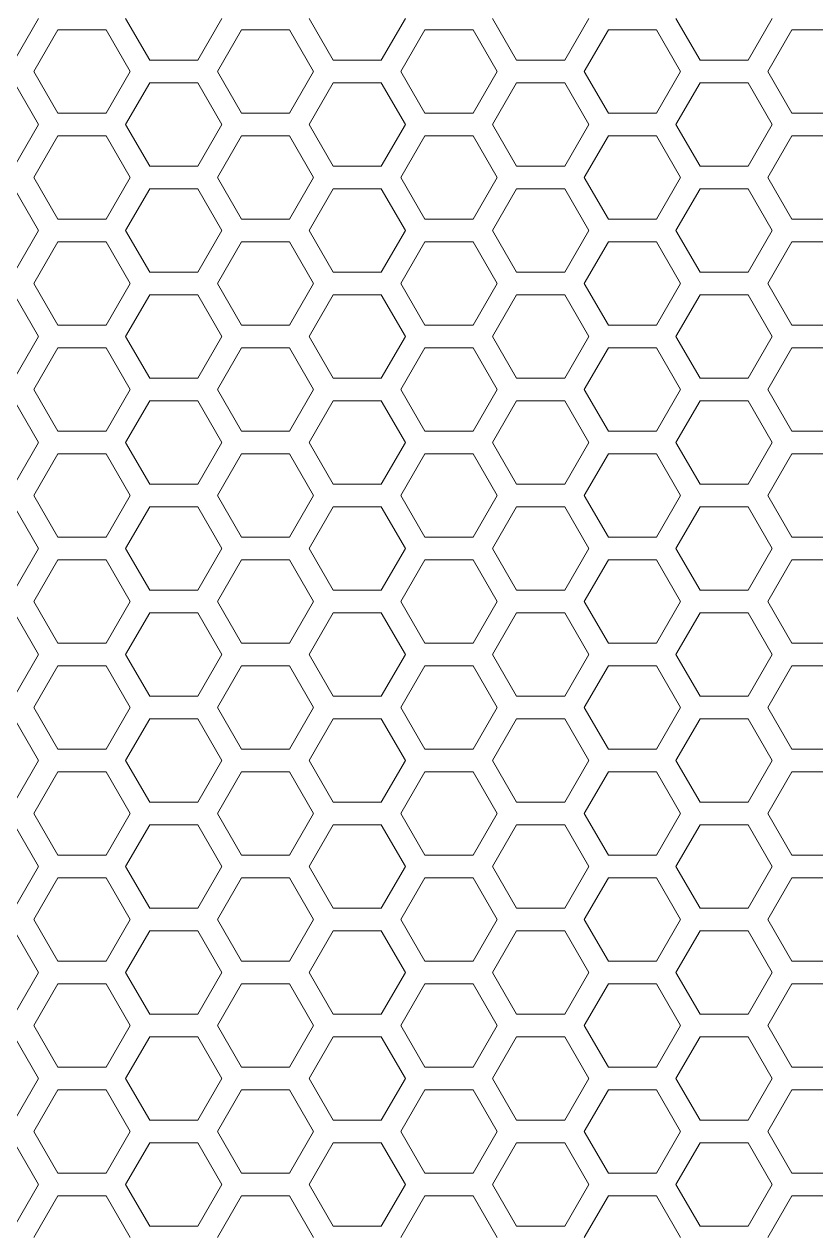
# Model space of a CAD drawing. Header units: millimetres. Extents: x 0 to 140, y -17 to 195.
# Drawn here: x 126.34 to 130.82, y 81.93 to 88.76 of the extents above; entities that cross this region are included whole.
import ezdxf

# ---------------------------------------------------------------- set-up
doc = ezdxf.new("R2010")
doc.units = ezdxf.units.MM
doc.layers.add('4203-42785_1_0', color=7, linetype='Continuous')

# ---------------------------------------------------------------- blocks, each defined once
blk = doc.blocks.new('a')
at = {"layer": '4203-42785_1_0', "color": 0, "linetype": 'ByBlock', "lineweight": 9}
for p, q in [((1509.9861, 413.4863), (1510.0928, 413.6712)), ((1510.4792, 413.6712), (1510.5859, 413.4863)), ((1510.7994, 413.4863), (1510.9061, 413.6712)), ((1511.2925, 413.6712), (1511.3992, 413.4863)), ((1511.6126, 413.4863), (1511.7193, 413.6712)), ((1512.1057, 413.6712), (1512.2124, 413.4863)), ((1512.4259, 413.4863), (1512.5326, 413.6712)), ((1512.919, 413.6712), (1513.0257, 413.4863)), ((1513.2391, 413.4863), (1513.3458, 413.6712)), ((1514.8656, 413.4863), (1514.9724, 413.6712)), ((1515.3587, 413.6712), (1515.4655, 413.4863)), ((1515.6789, 413.4863), (1515.7856, 413.6712)), ((1516.1721, 413.6712), (1516.2788, 413.4863)), ((1516.4922, 413.4863), (1516.5989, 413.6712)), ((1510.1793, 413.6213), (1510.0725, 413.4364)), ((1510.3927, 413.6213), (1510.1793, 413.6213)), ((1510.4994, 413.4364), (1510.3927, 413.6213)), ((1510.9926, 413.6213), (1510.8858, 413.4364)), ((1511.206, 413.6213), (1510.9926, 413.6213)), ((1511.3127, 413.4364), (1511.206, 413.6213)), ((1511.8058, 413.6213), (1511.6991, 413.4364)), ((1512.0192, 413.6213), (1511.8058, 413.6213)), ((1512.1259, 413.4364), (1512.0192, 413.6213)), ((1512.6191, 413.6213), (1512.5124, 413.4364)), ((1512.8325, 413.6213), (1512.6191, 413.6213)), ((1512.9393, 413.4364), (1512.8325, 413.6213)), ((1513.4323, 413.6213), (1513.3256, 413.4364)), ((1513.6457, 413.6213), (1513.4323, 413.6213)), ((1515.0588, 413.6213), (1514.9521, 413.4364)), ((1515.2723, 413.6213), (1515.0588, 413.6213)), ((1515.379, 413.4364), (1515.2723, 413.6213)), ((1515.8721, 413.6213), (1515.7654, 413.4364)), ((1516.0855, 413.6213), (1515.8721, 413.6213)), ((1516.1923, 413.4364), (1516.0855, 413.6213)), ((1510.0725, 413.4364), (1510.1793, 413.2515)), ((1510.3927, 413.2515), (1510.4994, 413.4364)), ((1510.5859, 413.4863), (1510.7994, 413.4863)), ((1510.8858, 413.4364), (1510.9926, 413.2515)), ((1511.206, 413.2515), (1511.3127, 413.4364)), ((1511.3992, 413.4863), (1511.6126, 413.4863)), ((1511.6991, 413.4364), (1511.8058, 413.2515)), ((1512.0192, 413.2515), (1512.1259, 413.4364)), ((1512.2124, 413.4863), (1512.4259, 413.4863)), ((1512.5124, 413.4364), (1512.6191, 413.2515)), ((1512.8325, 413.2515), (1512.9393, 413.4364)), ((1513.0257, 413.4863), (1513.2391, 413.4863)), ((1513.3256, 413.4364), (1513.4323, 413.2515)), ((1514.9521, 413.4364), (1515.0588, 413.2515)), ((1515.2723, 413.2515), (1515.379, 413.4364)), ((1515.4655, 413.4863), (1515.6789, 413.4863)), ((1515.7654, 413.4364), (1515.8721, 413.2515)), ((1516.0855, 413.2515), (1516.1923, 413.4364)), ((1516.2788, 413.4863), (1516.4922, 413.4863)), ((1510.0928, 413.2016), (1509.9861, 413.3865)), ((1510.5859, 413.3865), (1510.4792, 413.2016)), ((1510.7994, 413.3865), (1510.5859, 413.3865)), ((1510.9061, 413.2016), (1510.7994, 413.3865)), ((1511.3992, 413.3865), (1511.2925, 413.2016)), ((1511.6126, 413.3865), (1511.3992, 413.3865)), ((1511.7193, 413.2016), (1511.6126, 413.3865)), ((1512.2124, 413.3865), (1512.1057, 413.2016)), ((1512.4259, 413.3865), (1512.2124, 413.3865)), ((1512.5326, 413.2016), (1512.4259, 413.3865)), ((1513.0257, 413.3865), (1512.919, 413.2016)), ((1513.2391, 413.3865), (1513.0257, 413.3865)), ((1513.3458, 413.2016), (1513.2391, 413.3865)), ((1514.9724, 413.2016), (1514.8656, 413.3865)), ((1515.4655, 413.3865), (1515.3587, 413.2016)), ((1515.6789, 413.3865), (1515.4655, 413.3865)), ((1515.7856, 413.2016), (1515.6789, 413.3865)), ((1516.2788, 413.3865), (1516.1721, 413.2016)), ((1516.4922, 413.3865), (1516.2788, 413.3865)), ((1516.5989, 413.2016), (1516.4922, 413.3865)), ((1510.1793, 413.2515), (1510.3927, 413.2515)), ((1510.9926, 413.2515), (1511.206, 413.2515)), ((1511.8058, 413.2515), (1512.0192, 413.2515)), ((1512.6191, 413.2515), (1512.8325, 413.2515)), ((1513.4323, 413.2515), (1513.6457, 413.2515)), ((1515.0588, 413.2515), (1515.2723, 413.2515)), ((1515.8721, 413.2515), (1516.0855, 413.2515)), ((1509.9861, 413.0168), (1510.0928, 413.2016)), ((1510.4792, 413.2016), (1510.5859, 413.0168)), ((1510.7994, 413.0168), (1510.9061, 413.2016)), ((1511.2925, 413.2016), (1511.3992, 413.0168)), ((1511.6126, 413.0168), (1511.7193, 413.2016)), ((1512.1057, 413.2016), (1512.2124, 413.0168)), ((1512.4259, 413.0168), (1512.5326, 413.2016)), ((1512.919, 413.2016), (1513.0257, 413.0168)), ((1513.2391, 413.0168), (1513.3458, 413.2016)), ((1514.8656, 413.0168), (1514.9724, 413.2016)), ((1515.3587, 413.2016), (1515.4655, 413.0168)), ((1515.6789, 413.0168), (1515.7856, 413.2016)), ((1516.1721, 413.2016), (1516.2788, 413.0168)), ((1516.4922, 413.0168), (1516.5989, 413.2016)), ((1510.1793, 413.1517), (1510.0725, 412.9669)), ((1510.3927, 413.1517), (1510.1793, 413.1517)), ((1510.4994, 412.9669), (1510.3927, 413.1517)), ((1510.9926, 413.1517), (1510.8858, 412.9669)), ((1511.206, 413.1517), (1510.9926, 413.1517)), ((1511.3127, 412.9669), (1511.206, 413.1517)), ((1511.8058, 413.1517), (1511.6991, 412.9669)), ((1512.0192, 413.1517), (1511.8058, 413.1517)), ((1512.1259, 412.9669), (1512.0192, 413.1517)), ((1512.6191, 413.1517), (1512.5124, 412.9669)), ((1512.8325, 413.1517), (1512.6191, 413.1517)), ((1512.9393, 412.9669), (1512.8325, 413.1517)), ((1513.4323, 413.1517), (1513.3256, 412.9669)), ((1513.6457, 413.1517), (1513.4323, 413.1517)), ((1515.0588, 413.1517), (1514.9521, 412.9669)), ((1515.2723, 413.1517), (1515.0588, 413.1517)), ((1515.379, 412.9669), (1515.2723, 413.1517)), ((1515.8721, 413.1517), (1515.7654, 412.9669)), ((1516.0855, 413.1517), (1515.8721, 413.1517)), ((1516.1923, 412.9669), (1516.0855, 413.1517)), ((1510.5859, 413.0168), (1510.7994, 413.0168)), ((1511.3992, 413.0168), (1511.6126, 413.0168)), ((1512.2124, 413.0168), (1512.4259, 413.0168)), ((1513.0257, 413.0168), (1513.2391, 413.0168)), ((1515.4655, 413.0168), (1515.6789, 413.0168)), ((1516.2788, 413.0168), (1516.4922, 413.0168)), ((1510.0725, 412.9669), (1510.1793, 412.782)), ((1510.3927, 412.782), (1510.4994, 412.9669)), ((1510.8858, 412.9669), (1510.9926, 412.782)), ((1511.206, 412.782), (1511.3127, 412.9669)), ((1511.6991, 412.9669), (1511.8058, 412.782)), ((1512.0192, 412.782), (1512.1259, 412.9669)), ((1512.5124, 412.9669), (1512.6191, 412.782)), ((1512.8325, 412.782), (1512.9393, 412.9669)), ((1513.3256, 412.9669), (1513.4323, 412.782)), ((1514.9521, 412.9669), (1515.0588, 412.782)), ((1515.2723, 412.782), (1515.379, 412.9669)), ((1515.7654, 412.9669), (1515.8721, 412.782)), ((1516.0855, 412.782), (1516.1923, 412.9669)), ((1510.0928, 412.7321), (1509.9861, 412.917)), ((1510.5859, 412.917), (1510.4792, 412.7321)), ((1510.7994, 412.917), (1510.5859, 412.917)), ((1510.9061, 412.7321), (1510.7994, 412.917)), ((1511.3992, 412.917), (1511.2925, 412.7321)), ((1511.6126, 412.917), (1511.3992, 412.917)), ((1511.7193, 412.7321), (1511.6126, 412.917)), ((1512.2124, 412.917), (1512.1057, 412.7321)), ((1512.4259, 412.917), (1512.2124, 412.917)), ((1512.5326, 412.7321), (1512.4259, 412.917)), ((1513.0257, 412.917), (1512.919, 412.7321)), ((1513.2391, 412.917), (1513.0257, 412.917)), ((1513.3458, 412.7321), (1513.2391, 412.917)), ((1514.9724, 412.7321), (1514.8656, 412.917)), ((1515.4655, 412.917), (1515.3587, 412.7321)), ((1515.6789, 412.917), (1515.4655, 412.917)), ((1515.7856, 412.7321), (1515.6789, 412.917)), ((1516.2788, 412.917), (1516.1721, 412.7321)), ((1516.4922, 412.917), (1516.2788, 412.917)), ((1516.5989, 412.7321), (1516.4922, 412.917)), ((1510.1793, 412.782), (1510.3927, 412.782)), ((1510.9926, 412.782), (1511.206, 412.782)), ((1511.8058, 412.782), (1512.0192, 412.782)), ((1512.6191, 412.782), (1512.8325, 412.782)), ((1513.4323, 412.782), (1513.6457, 412.782)), ((1515.0588, 412.782), (1515.2723, 412.782)), ((1515.8721, 412.782), (1516.0855, 412.782)), ((1509.9861, 412.5472), (1510.0928, 412.7321)), ((1510.4792, 412.7321), (1510.5859, 412.5472)), ((1510.7994, 412.5472), (1510.9061, 412.7321)), ((1511.2925, 412.7321), (1511.3992, 412.5472)), ((1511.6126, 412.5472), (1511.7193, 412.7321)), ((1512.1057, 412.7321), (1512.2124, 412.5472)), ((1512.4259, 412.5472), (1512.5326, 412.7321)), ((1512.919, 412.7321), (1513.0257, 412.5472)), ((1513.2391, 412.5472), (1513.3458, 412.7321)), ((1514.8656, 412.5472), (1514.9724, 412.7321)), ((1515.3587, 412.7321), (1515.4655, 412.5472)), ((1515.6789, 412.5472), (1515.7856, 412.7321)), ((1516.1721, 412.7321), (1516.2788, 412.5472)), ((1516.4922, 412.5472), (1516.5989, 412.7321)), ((1510.1793, 412.6822), (1510.0725, 412.4973)), ((1510.3927, 412.6822), (1510.1793, 412.6822)), ((1510.4994, 412.4973), (1510.3927, 412.6822)), ((1510.9926, 412.6822), (1510.8858, 412.4973)), ((1511.206, 412.6822), (1510.9926, 412.6822)), ((1511.3127, 412.4973), (1511.206, 412.6822)), ((1511.8058, 412.6822), (1511.6991, 412.4973)), ((1512.0192, 412.6822), (1511.8058, 412.6822)), ((1512.1259, 412.4973), (1512.0192, 412.6822)), ((1512.6191, 412.6822), (1512.5124, 412.4973)), ((1512.8325, 412.6822), (1512.6191, 412.6822)), ((1512.9393, 412.4973), (1512.8325, 412.6822)), ((1513.4323, 412.6822), (1513.3256, 412.4973)), ((1513.6457, 412.6822), (1513.4323, 412.6822)), ((1515.0588, 412.6822), (1514.9521, 412.4973)), ((1515.2723, 412.6822), (1515.0588, 412.6822)), ((1515.379, 412.4973), (1515.2723, 412.6822)), ((1515.8721, 412.6822), (1515.7654, 412.4973)), ((1516.0855, 412.6822), (1515.8721, 412.6822)), ((1516.1923, 412.4973), (1516.0855, 412.6822)), ((1510.5859, 412.5472), (1510.7994, 412.5472)), ((1511.3992, 412.5472), (1511.6126, 412.5472)), ((1512.2124, 412.5472), (1512.4259, 412.5472)), ((1513.0257, 412.5472), (1513.2391, 412.5472)), ((1515.4655, 412.5472), (1515.6789, 412.5472)), ((1516.2788, 412.5472), (1516.4922, 412.5472)), ((1510.0725, 412.4973), (1510.1793, 412.3125)), ((1510.3927, 412.3125), (1510.4994, 412.4973)), ((1510.8858, 412.4973), (1510.9926, 412.3125)), ((1511.206, 412.3125), (1511.3127, 412.4973)), ((1511.6991, 412.4973), (1511.8058, 412.3125)), ((1512.0192, 412.3125), (1512.1259, 412.4973)), ((1512.5124, 412.4973), (1512.6191, 412.3125)), ((1512.8325, 412.3125), (1512.9393, 412.4973)), ((1513.3256, 412.4973), (1513.4323, 412.3125)), ((1514.9521, 412.4973), (1515.0588, 412.3125)), ((1515.2723, 412.3125), (1515.379, 412.4973)), ((1515.7654, 412.4973), (1515.8721, 412.3125)), ((1516.0855, 412.3125), (1516.1923, 412.4973)), ((1510.0928, 412.2625), (1509.9861, 412.4474)), ((1510.5859, 412.4474), (1510.4792, 412.2625)), ((1510.7994, 412.4474), (1510.5859, 412.4474)), ((1510.9061, 412.2625), (1510.7994, 412.4474)), ((1511.3992, 412.4474), (1511.2925, 412.2625)), ((1511.6126, 412.4474), (1511.3992, 412.4474)), ((1511.7193, 412.2625), (1511.6126, 412.4474)), ((1512.2124, 412.4474), (1512.1057, 412.2625)), ((1512.4259, 412.4474), (1512.2124, 412.4474)), ((1512.5326, 412.2625), (1512.4259, 412.4474)), ((1513.0257, 412.4474), (1512.919, 412.2625)), ((1513.2391, 412.4474), (1513.0257, 412.4474)), ((1513.3458, 412.2625), (1513.2391, 412.4474)), ((1514.9724, 412.2625), (1514.8656, 412.4474)), ((1515.4655, 412.4474), (1515.3587, 412.2625)), ((1515.6789, 412.4474), (1515.4655, 412.4474)), ((1515.7856, 412.2625), (1515.6789, 412.4474)), ((1516.2788, 412.4474), (1516.1721, 412.2625)), ((1516.4922, 412.4474), (1516.2788, 412.4474)), ((1516.5989, 412.2625), (1516.4922, 412.4474)), ((1509.9861, 412.0777), (1510.0928, 412.2625)), ((1510.1793, 412.3125), (1510.3927, 412.3125)), ((1510.4792, 412.2625), (1510.5859, 412.0777)), ((1510.7994, 412.0777), (1510.9061, 412.2625)), ((1510.9926, 412.3125), (1511.206, 412.3125)), ((1511.2925, 412.2625), (1511.3992, 412.0777)), ((1511.6126, 412.0777), (1511.7193, 412.2625)), ((1511.8058, 412.3125), (1512.0192, 412.3125)), ((1512.1057, 412.2625), (1512.2124, 412.0777)), ((1512.4259, 412.0777), (1512.5326, 412.2625)), ((1512.6191, 412.3125), (1512.8325, 412.3125)), ((1512.919, 412.2625), (1513.0257, 412.0777)), ((1513.2391, 412.0777), (1513.3458, 412.2625)), ((1513.4323, 412.3125), (1513.6457, 412.3125)), ((1514.8656, 412.0777), (1514.9724, 412.2625)), ((1515.0588, 412.3125), (1515.2723, 412.3125)), ((1515.3587, 412.2625), (1515.4655, 412.0777)), ((1515.6789, 412.0777), (1515.7856, 412.2625)), ((1515.8721, 412.3125), (1516.0855, 412.3125)), ((1516.1721, 412.2625), (1516.2788, 412.0777)), ((1516.4922, 412.0777), (1516.5989, 412.2625)), ((1510.1793, 412.2126), (1510.0725, 412.0278)), ((1510.3927, 412.2126), (1510.1793, 412.2126)), ((1510.4994, 412.0278), (1510.3927, 412.2126)), ((1510.9926, 412.2126), (1510.8858, 412.0278)), ((1511.206, 412.2126), (1510.9926, 412.2126)), ((1511.3127, 412.0278), (1511.206, 412.2126)), ((1511.8058, 412.2126), (1511.6991, 412.0278)), ((1512.0192, 412.2126), (1511.8058, 412.2126)), ((1512.1259, 412.0278), (1512.0192, 412.2126)), ((1512.6191, 412.2126), (1512.5124, 412.0278)), ((1512.8325, 412.2126), (1512.6191, 412.2126)), ((1512.9393, 412.0278), (1512.8325, 412.2126)), ((1513.4323, 412.2126), (1513.3256, 412.0278)), ((1513.6457, 412.2126), (1513.4323, 412.2126)), ((1515.0588, 412.2126), (1514.9521, 412.0278)), ((1515.2723, 412.2126), (1515.0588, 412.2126)), ((1515.379, 412.0278), (1515.2723, 412.2126)), ((1515.8721, 412.2126), (1515.7654, 412.0278)), ((1516.0855, 412.2126), (1515.8721, 412.2126)), ((1516.1923, 412.0278), (1516.0855, 412.2126)), ((1510.5859, 412.0777), (1510.7994, 412.0777)), ((1511.3992, 412.0777), (1511.6126, 412.0777)), ((1512.2124, 412.0777), (1512.4259, 412.0777)), ((1513.0257, 412.0777), (1513.2391, 412.0777)), ((1515.4655, 412.0777), (1515.6789, 412.0777)), ((1516.2788, 412.0777), (1516.4922, 412.0777)), ((1510.0725, 412.0278), (1510.1793, 411.8429)), ((1510.3927, 411.8429), (1510.4994, 412.0278)), ((1510.8858, 412.0278), (1510.9926, 411.8429)), ((1511.206, 411.8429), (1511.3127, 412.0278)), ((1511.6991, 412.0278), (1511.8058, 411.8429)), ((1512.0192, 411.8429), (1512.1259, 412.0278)), ((1512.5124, 412.0278), (1512.6191, 411.8429)), ((1512.8325, 411.8429), (1512.9393, 412.0278)), ((1513.3256, 412.0278), (1513.4323, 411.8429)), ((1514.9521, 412.0278), (1515.0588, 411.8429)), ((1515.2723, 411.8429), (1515.379, 412.0278)), ((1515.7654, 412.0278), (1515.8721, 411.8429)), ((1516.0855, 411.8429), (1516.1923, 412.0278)), ((1510.0928, 411.793), (1509.9861, 411.9779)), ((1510.5859, 411.9779), (1510.4792, 411.793)), ((1510.7994, 411.9779), (1510.5859, 411.9779)), ((1510.9061, 411.793), (1510.7994, 411.9779)), ((1511.3992, 411.9779), (1511.2925, 411.793)), ((1511.6126, 411.9779), (1511.3992, 411.9779)), ((1511.7193, 411.793), (1511.6126, 411.9779)), ((1512.2124, 411.9779), (1512.1057, 411.793)), ((1512.4259, 411.9779), (1512.2124, 411.9779)), ((1512.5326, 411.793), (1512.4259, 411.9779)), ((1513.0257, 411.9779), (1512.919, 411.793)), ((1513.2391, 411.9779), (1513.0257, 411.9779)), ((1513.3458, 411.793), (1513.2391, 411.9779)), ((1514.9724, 411.793), (1514.8656, 411.9779)), ((1515.4655, 411.9779), (1515.3587, 411.793)), ((1515.6789, 411.9779), (1515.4655, 411.9779)), ((1515.7856, 411.793), (1515.6789, 411.9779)), ((1516.2788, 411.9779), (1516.1721, 411.793)), ((1516.4922, 411.9779), (1516.2788, 411.9779)), ((1516.5989, 411.793), (1516.4922, 411.9779)), ((1510.1793, 411.8429), (1510.3927, 411.8429)), ((1510.9926, 411.8429), (1511.206, 411.8429)), ((1511.8058, 411.8429), (1512.0192, 411.8429)), ((1512.6191, 411.8429), (1512.8325, 411.8429)), ((1513.4323, 411.8429), (1513.6457, 411.8429)), ((1515.0588, 411.8429), (1515.2723, 411.8429)), ((1515.8721, 411.8429), (1516.0855, 411.8429)), ((1509.9861, 411.6081), (1510.0928, 411.793)), ((1510.4792, 411.793), (1510.5859, 411.6081)), ((1510.7994, 411.6081), (1510.9061, 411.793)), ((1511.2925, 411.793), (1511.3992, 411.6081)), ((1511.6126, 411.6081), (1511.7193, 411.793)), ((1512.1057, 411.793), (1512.2124, 411.6081)), ((1512.4259, 411.6081), (1512.5326, 411.793)), ((1512.919, 411.793), (1513.0257, 411.6081)), ((1513.2391, 411.6081), (1513.3458, 411.793)), ((1514.8656, 411.6081), (1514.9724, 411.793)), ((1515.3587, 411.793), (1515.4655, 411.6081)), ((1515.6789, 411.6081), (1515.7856, 411.793)), ((1516.1721, 411.793), (1516.2788, 411.6081)), ((1516.4922, 411.6081), (1516.5989, 411.793)), ((1510.1793, 411.7431), (1510.0725, 411.5582)), ((1510.3927, 411.7431), (1510.1793, 411.7431)), ((1510.4994, 411.5582), (1510.3927, 411.7431)), ((1510.9926, 411.7431), (1510.8858, 411.5582)), ((1511.206, 411.7431), (1510.9926, 411.7431)), ((1511.3127, 411.5582), (1511.206, 411.7431)), ((1511.8058, 411.7431), (1511.6991, 411.5582)), ((1512.0192, 411.7431), (1511.8058, 411.7431)), ((1512.1259, 411.5582), (1512.0192, 411.7431)), ((1512.6191, 411.7431), (1512.5124, 411.5582)), ((1512.8325, 411.7431), (1512.6191, 411.7431)), ((1512.9393, 411.5582), (1512.8325, 411.7431)), ((1513.4323, 411.7431), (1513.3256, 411.5582)), ((1513.6457, 411.7431), (1513.4323, 411.7431)), ((1515.0588, 411.7431), (1514.9521, 411.5582)), ((1515.2723, 411.7431), (1515.0588, 411.7431)), ((1515.379, 411.5582), (1515.2723, 411.7431)), ((1515.8721, 411.7431), (1515.7654, 411.5582)), ((1516.0855, 411.7431), (1515.8721, 411.7431)), ((1516.1923, 411.5582), (1516.0855, 411.7431)), ((1510.5859, 411.6081), (1510.7994, 411.6081)), ((1511.3992, 411.6081), (1511.6126, 411.6081)), ((1512.2124, 411.6081), (1512.4259, 411.6081)), ((1513.0257, 411.6081), (1513.2391, 411.6081)), ((1515.4655, 411.6081), (1515.6789, 411.6081)), ((1516.2788, 411.6081), (1516.4922, 411.6081)), ((1510.0725, 411.5582), (1510.1793, 411.3734)), ((1510.3927, 411.3734), (1510.4994, 411.5582)), ((1510.8858, 411.5582), (1510.9926, 411.3734)), ((1511.206, 411.3734), (1511.3127, 411.5582)), ((1511.6991, 411.5582), (1511.8058, 411.3734)), ((1512.0192, 411.3734), (1512.1259, 411.5582)), ((1512.5124, 411.5582), (1512.6191, 411.3734)), ((1512.8325, 411.3734), (1512.9393, 411.5582)), ((1513.3256, 411.5582), (1513.4323, 411.3734)), ((1514.9521, 411.5582), (1515.0588, 411.3734)), ((1515.2723, 411.3734), (1515.379, 411.5582)), ((1515.7654, 411.5582), (1515.8721, 411.3734)), ((1516.0855, 411.3734), (1516.1923, 411.5582)), ((1510.0928, 411.3235), (1509.9861, 411.5083)), ((1510.5859, 411.5083), (1510.4792, 411.3235)), ((1510.7994, 411.5083), (1510.5859, 411.5083)), ((1510.9061, 411.3235), (1510.7994, 411.5083)), ((1511.3992, 411.5083), (1511.2925, 411.3235)), ((1511.6126, 411.5083), (1511.3992, 411.5083)), ((1511.7193, 411.3235), (1511.6126, 411.5083)), ((1512.2124, 411.5083), (1512.1057, 411.3235)), ((1512.4259, 411.5083), (1512.2124, 411.5083)), ((1512.5326, 411.3235), (1512.4259, 411.5083)), ((1513.0257, 411.5083), (1512.919, 411.3235)), ((1513.2391, 411.5083), (1513.0257, 411.5083)), ((1513.3458, 411.3235), (1513.2391, 411.5083)), ((1514.9724, 411.3235), (1514.8656, 411.5083)), ((1515.4655, 411.5083), (1515.3587, 411.3235)), ((1515.6789, 411.5083), (1515.4655, 411.5083)), ((1515.7856, 411.3235), (1515.6789, 411.5083)), ((1516.2788, 411.5083), (1516.1721, 411.3235)), ((1516.4922, 411.5083), (1516.2788, 411.5083)), ((1516.5989, 411.3235), (1516.4922, 411.5083)), ((1510.1793, 411.3734), (1510.3927, 411.3734)), ((1510.9926, 411.3734), (1511.206, 411.3734)), ((1511.8058, 411.3734), (1512.0192, 411.3734)), ((1512.6191, 411.3734), (1512.8325, 411.3734)), ((1513.4323, 411.3734), (1513.6457, 411.3734)), ((1515.0588, 411.3734), (1515.2723, 411.3734)), ((1515.8721, 411.3734), (1516.0855, 411.3734)), ((1509.9861, 411.1386), (1510.0928, 411.3235)), ((1510.4792, 411.3235), (1510.5859, 411.1386)), ((1510.7994, 411.1386), (1510.9061, 411.3235)), ((1511.2925, 411.3235), (1511.3992, 411.1386)), ((1511.6126, 411.1386), (1511.7193, 411.3235)), ((1512.1057, 411.3235), (1512.2124, 411.1386)), ((1512.4259, 411.1386), (1512.5326, 411.3235)), ((1512.919, 411.3235), (1513.0257, 411.1386)), ((1513.2391, 411.1386), (1513.3458, 411.3235)), ((1514.8656, 411.1386), (1514.9724, 411.3235)), ((1515.3587, 411.3235), (1515.4655, 411.1386)), ((1515.6789, 411.1386), (1515.7856, 411.3235)), ((1516.1721, 411.3235), (1516.2788, 411.1386)), ((1516.4922, 411.1386), (1516.5989, 411.3235)), ((1510.1793, 411.2735), (1510.0725, 411.0887)), ((1510.3927, 411.2735), (1510.1793, 411.2735)), ((1510.4994, 411.0887), (1510.3927, 411.2735)), ((1510.9926, 411.2735), (1510.8858, 411.0887)), ((1511.206, 411.2735), (1510.9926, 411.2735)), ((1511.3127, 411.0887), (1511.206, 411.2735)), ((1511.8058, 411.2735), (1511.6991, 411.0887)), ((1512.0192, 411.2735), (1511.8058, 411.2735)), ((1512.1259, 411.0887), (1512.0192, 411.2735)), ((1512.6191, 411.2735), (1512.5124, 411.0887)), ((1512.8325, 411.2735), (1512.6191, 411.2735)), ((1512.9393, 411.0887), (1512.8325, 411.2735)), ((1513.4323, 411.2735), (1513.3256, 411.0887)), ((1513.6457, 411.2735), (1513.4323, 411.2735)), ((1515.0588, 411.2735), (1514.9521, 411.0887)), ((1515.2723, 411.2735), (1515.0588, 411.2735)), ((1515.379, 411.0887), (1515.2723, 411.2735)), ((1515.8721, 411.2735), (1515.7654, 411.0887)), ((1516.0855, 411.2735), (1515.8721, 411.2735)), ((1516.1923, 411.0887), (1516.0855, 411.2735)), ((1510.5859, 411.1386), (1510.7994, 411.1386)), ((1511.3992, 411.1386), (1511.6126, 411.1386)), ((1512.2124, 411.1386), (1512.4259, 411.1386)), ((1513.0257, 411.1386), (1513.2391, 411.1386)), ((1515.4655, 411.1386), (1515.6789, 411.1386)), ((1516.2788, 411.1386), (1516.4922, 411.1386)), ((1510.0725, 411.0887), (1510.1793, 410.9038)), ((1510.3927, 410.9038), (1510.4994, 411.0887)), ((1510.8858, 411.0887), (1510.9926, 410.9038)), ((1511.206, 410.9038), (1511.3127, 411.0887)), ((1511.6991, 411.0887), (1511.8058, 410.9038)), ((1512.0192, 410.9038), (1512.1259, 411.0887)), ((1512.5124, 411.0887), (1512.6191, 410.9038)), ((1512.8325, 410.9038), (1512.9393, 411.0887)), ((1513.3256, 411.0887), (1513.4323, 410.9038)), ((1514.9521, 411.0887), (1515.0588, 410.9038)), ((1515.2723, 410.9038), (1515.379, 411.0887)), ((1515.7654, 411.0887), (1515.8721, 410.9038)), ((1516.0855, 410.9038), (1516.1923, 411.0887)), ((1510.0928, 410.8539), (1509.9861, 411.0388)), ((1510.5859, 411.0388), (1510.4792, 410.8539)), ((1510.7994, 411.0388), (1510.5859, 411.0388)), ((1510.9061, 410.8539), (1510.7994, 411.0388)), ((1511.3992, 411.0388), (1511.2925, 410.8539)), ((1511.6126, 411.0388), (1511.3992, 411.0388)), ((1511.7193, 410.8539), (1511.6126, 411.0388)), ((1512.2124, 411.0388), (1512.1057, 410.8539)), ((1512.4259, 411.0388), (1512.2124, 411.0388)), ((1512.5326, 410.8539), (1512.4259, 411.0388)), ((1513.0257, 411.0388), (1512.919, 410.8539)), ((1513.2391, 411.0388), (1513.0257, 411.0388)), ((1513.3458, 410.8539), (1513.2391, 411.0388)), ((1514.9724, 410.8539), (1514.8656, 411.0388)), ((1515.4655, 411.0388), (1515.3587, 410.8539)), ((1515.6789, 411.0388), (1515.4655, 411.0388)), ((1515.7856, 410.8539), (1515.6789, 411.0388)), ((1516.2788, 411.0388), (1516.1721, 410.8539)), ((1516.4922, 411.0388), (1516.2788, 411.0388)), ((1516.5989, 410.8539), (1516.4922, 411.0388)), ((1510.1793, 410.9038), (1510.3927, 410.9038)), ((1510.9926, 410.9038), (1511.206, 410.9038)), ((1511.8058, 410.9038), (1512.0192, 410.9038)), ((1512.6191, 410.9038), (1512.8325, 410.9038)), ((1513.4323, 410.9038), (1513.6457, 410.9038)), ((1515.0588, 410.9038), (1515.2723, 410.9038)), ((1515.8721, 410.9038), (1516.0855, 410.9038)), ((1509.9861, 410.669), (1510.0928, 410.8539)), ((1510.4792, 410.8539), (1510.5859, 410.669)), ((1510.7994, 410.669), (1510.9061, 410.8539)), ((1511.2925, 410.8539), (1511.3992, 410.669)), ((1511.6126, 410.669), (1511.7193, 410.8539)), ((1512.1057, 410.8539), (1512.2124, 410.669)), ((1512.4259, 410.669), (1512.5326, 410.8539)), ((1512.919, 410.8539), (1513.0257, 410.669)), ((1513.2391, 410.669), (1513.3458, 410.8539)), ((1514.8656, 410.669), (1514.9724, 410.8539)), ((1515.3587, 410.8539), (1515.4655, 410.669)), ((1515.6789, 410.669), (1515.7856, 410.8539)), ((1516.1721, 410.8539), (1516.2788, 410.669)), ((1516.4922, 410.669), (1516.5989, 410.8539)), ((1510.1793, 410.804), (1510.0725, 410.6191)), ((1510.3927, 410.804), (1510.1793, 410.804)), ((1510.4994, 410.6191), (1510.3927, 410.804)), ((1510.9926, 410.804), (1510.8858, 410.6191)), ((1511.206, 410.804), (1510.9926, 410.804)), ((1511.3127, 410.6191), (1511.206, 410.804)), ((1511.8058, 410.804), (1511.6991, 410.6191)), ((1512.0192, 410.804), (1511.8058, 410.804)), ((1512.1259, 410.6191), (1512.0192, 410.804)), ((1512.6191, 410.804), (1512.5124, 410.6191)), ((1512.8325, 410.804), (1512.6191, 410.804)), ((1512.9393, 410.6191), (1512.8325, 410.804)), ((1513.4323, 410.804), (1513.3256, 410.6191)), ((1513.6457, 410.804), (1513.4323, 410.804)), ((1515.0588, 410.804), (1514.9521, 410.6191)), ((1515.2723, 410.804), (1515.0588, 410.804)), ((1515.379, 410.6191), (1515.2723, 410.804)), ((1515.8721, 410.804), (1515.7654, 410.6191)), ((1516.0855, 410.804), (1515.8721, 410.804)), ((1516.1923, 410.6191), (1516.0855, 410.804)), ((1510.5859, 410.669), (1510.7994, 410.669)), ((1511.3992, 410.669), (1511.6126, 410.669)), ((1512.2124, 410.669), (1512.4259, 410.669)), ((1513.0257, 410.669), (1513.2391, 410.669)), ((1515.4655, 410.669), (1515.6789, 410.669)), ((1516.2788, 410.669), (1516.4922, 410.669)), ((1510.0725, 410.6191), (1510.1793, 410.4343)), ((1510.3927, 410.4343), (1510.4994, 410.6191)), ((1510.8858, 410.6191), (1510.9926, 410.4343)), ((1511.206, 410.4343), (1511.3127, 410.6191)), ((1511.6991, 410.6191), (1511.8058, 410.4343)), ((1512.0192, 410.4343), (1512.1259, 410.6191)), ((1512.5124, 410.6191), (1512.6191, 410.4343)), ((1512.8325, 410.4343), (1512.9393, 410.6191)), ((1513.3256, 410.6191), (1513.4323, 410.4343)), ((1514.9521, 410.6191), (1515.0588, 410.4343)), ((1515.2723, 410.4343), (1515.379, 410.6191)), ((1515.7654, 410.6191), (1515.8721, 410.4343)), ((1516.0855, 410.4343), (1516.1923, 410.6191)), ((1510.0928, 410.3844), (1509.9861, 410.5692)), ((1510.5859, 410.5692), (1510.4792, 410.3844)), ((1510.7994, 410.5692), (1510.5859, 410.5692)), ((1510.9061, 410.3844), (1510.7994, 410.5692)), ((1511.3992, 410.5692), (1511.2925, 410.3844)), ((1511.6126, 410.5692), (1511.3992, 410.5692)), ((1511.7193, 410.3844), (1511.6126, 410.5692)), ((1512.2124, 410.5692), (1512.1057, 410.3844)), ((1512.4259, 410.5692), (1512.2124, 410.5692)), ((1512.5326, 410.3844), (1512.4259, 410.5692)), ((1513.0257, 410.5692), (1512.919, 410.3844)), ((1513.2391, 410.5692), (1513.0257, 410.5692)), ((1513.3458, 410.3844), (1513.2391, 410.5692)), ((1514.9724, 410.3844), (1514.8656, 410.5692)), ((1515.4655, 410.5692), (1515.3587, 410.3844)), ((1515.6789, 410.5692), (1515.4655, 410.5692)), ((1515.7856, 410.3844), (1515.6789, 410.5692)), ((1516.2788, 410.5692), (1516.1721, 410.3844)), ((1516.4922, 410.5692), (1516.2788, 410.5692)), ((1516.5989, 410.3844), (1516.4922, 410.5692)), ((1510.1793, 410.4343), (1510.3927, 410.4343)), ((1510.9926, 410.4343), (1511.206, 410.4343)), ((1511.8058, 410.4343), (1512.0192, 410.4343)), ((1512.6191, 410.4343), (1512.8325, 410.4343)), ((1513.4323, 410.4343), (1513.6457, 410.4343)), ((1515.0588, 410.4343), (1515.2723, 410.4343)), ((1515.8721, 410.4343), (1516.0855, 410.4343)), ((1509.9861, 410.1995), (1510.0928, 410.3844)), ((1510.1793, 410.3345), (1510.0725, 410.1496)), ((1510.3927, 410.3345), (1510.1793, 410.3345)), ((1510.4994, 410.1496), (1510.3927, 410.3345)), ((1510.4792, 410.3844), (1510.5859, 410.1995)), ((1510.7994, 410.1995), (1510.9061, 410.3844)), ((1510.9926, 410.3345), (1510.8858, 410.1496)), ((1511.206, 410.3345), (1510.9926, 410.3345)), ((1511.3127, 410.1496), (1511.206, 410.3345)), ((1511.2925, 410.3844), (1511.3992, 410.1995)), ((1511.6126, 410.1995), (1511.7193, 410.3844)), ((1511.8058, 410.3345), (1511.6991, 410.1496)), ((1512.0192, 410.3345), (1511.8058, 410.3345)), ((1512.1259, 410.1496), (1512.0192, 410.3345)), ((1512.1057, 410.3844), (1512.2124, 410.1995)), ((1512.4259, 410.1995), (1512.5326, 410.3844)), ((1512.6191, 410.3345), (1512.5124, 410.1496)), ((1512.8325, 410.3345), (1512.6191, 410.3345)), ((1512.9393, 410.1496), (1512.8325, 410.3345)), ((1512.919, 410.3844), (1513.0257, 410.1995)), ((1513.2391, 410.1995), (1513.3458, 410.3844)), ((1513.4323, 410.3345), (1513.3256, 410.1496)), ((1513.6457, 410.3345), (1513.4323, 410.3345)), ((1514.8656, 410.1995), (1514.9724, 410.3844)), ((1515.0588, 410.3345), (1514.9521, 410.1496)), ((1515.2723, 410.3345), (1515.0588, 410.3345)), ((1515.379, 410.1496), (1515.2723, 410.3345)), ((1515.3587, 410.3844), (1515.4655, 410.1995)), ((1515.6789, 410.1995), (1515.7856, 410.3844)), ((1515.8721, 410.3345), (1515.7654, 410.1496)), ((1516.0855, 410.3345), (1515.8721, 410.3345)), ((1516.1923, 410.1496), (1516.0855, 410.3345)), ((1516.1721, 410.3844), (1516.2788, 410.1995)), ((1516.4922, 410.1995), (1516.5989, 410.3844)), ((1510.5859, 410.1995), (1510.7994, 410.1995)), ((1511.3992, 410.1995), (1511.6126, 410.1995)), ((1512.2124, 410.1995), (1512.4259, 410.1995)), ((1513.0257, 410.1995), (1513.2391, 410.1995)), ((1515.4655, 410.1995), (1515.6789, 410.1995)), ((1516.2788, 410.1995), (1516.4922, 410.1995)), ((1510.0725, 410.1496), (1510.1793, 409.9647)), ((1510.3927, 409.9647), (1510.4994, 410.1496)), ((1510.8858, 410.1496), (1510.9926, 409.9647)), ((1511.206, 409.9647), (1511.3127, 410.1496)), ((1511.6991, 410.1496), (1511.8058, 409.9647)), ((1512.0192, 409.9647), (1512.1259, 410.1496)), ((1512.5124, 410.1496), (1512.6191, 409.9647)), ((1512.8325, 409.9647), (1512.9393, 410.1496)), ((1513.3256, 410.1496), (1513.4323, 409.9647)), ((1514.9521, 410.1496), (1515.0588, 409.9647)), ((1515.2723, 409.9647), (1515.379, 410.1496)), ((1515.7654, 410.1496), (1515.8721, 409.9647)), ((1516.0855, 409.9647), (1516.1923, 410.1496)), ((1510.0928, 409.9148), (1509.9861, 410.0997)), ((1510.5859, 410.0997), (1510.4792, 409.9148)), ((1510.7994, 410.0997), (1510.5859, 410.0997)), ((1510.9061, 409.9148), (1510.7994, 410.0997)), ((1511.3992, 410.0997), (1511.2925, 409.9148)), ((1511.6126, 410.0997), (1511.3992, 410.0997)), ((1511.7193, 409.9148), (1511.6126, 410.0997)), ((1512.2124, 410.0997), (1512.1057, 409.9148)), ((1512.4259, 410.0997), (1512.2124, 410.0997)), ((1512.5326, 409.9148), (1512.4259, 410.0997)), ((1513.0257, 410.0997), (1512.919, 409.9148)), ((1513.2391, 410.0997), (1513.0257, 410.0997)), ((1513.3458, 409.9148), (1513.2391, 410.0997)), ((1514.9724, 409.9148), (1514.8656, 410.0997)), ((1515.4655, 410.0997), (1515.3587, 409.9148)), ((1515.6789, 410.0997), (1515.4655, 410.0997)), ((1515.7856, 409.9148), (1515.6789, 410.0997)), ((1516.2788, 410.0997), (1516.1721, 409.9148)), ((1516.4922, 410.0997), (1516.2788, 410.0997)), ((1516.5989, 409.9148), (1516.4922, 410.0997)), ((1510.1793, 409.9647), (1510.3927, 409.9647)), ((1510.9926, 409.9647), (1511.206, 409.9647)), ((1511.8058, 409.9647), (1512.0192, 409.9647)), ((1512.6191, 409.9647), (1512.8325, 409.9647)), ((1513.4323, 409.9647), (1513.6457, 409.9647)), ((1515.0588, 409.9647), (1515.2723, 409.9647)), ((1515.8721, 409.9647), (1516.0855, 409.9647)), ((1509.9861, 409.73), (1510.0928, 409.9148)), ((1510.4792, 409.9148), (1510.5859, 409.73)), ((1510.7994, 409.73), (1510.9061, 409.9148)), ((1511.2925, 409.9148), (1511.3992, 409.73)), ((1511.6126, 409.73), (1511.7193, 409.9148)), ((1512.1057, 409.9148), (1512.2124, 409.73)), ((1512.4259, 409.73), (1512.5326, 409.9148)), ((1512.919, 409.9148), (1513.0257, 409.73)), ((1513.2391, 409.73), (1513.3458, 409.9148)), ((1514.8656, 409.73), (1514.9724, 409.9148)), ((1515.3587, 409.9148), (1515.4655, 409.73)), ((1515.6789, 409.73), (1515.7856, 409.9148)), ((1516.1721, 409.9148), (1516.2788, 409.73)), ((1516.4922, 409.73), (1516.5989, 409.9148)), ((1510.1793, 409.8649), (1510.0725, 409.6801)), ((1510.3927, 409.8649), (1510.1793, 409.8649)), ((1510.4994, 409.6801), (1510.3927, 409.8649)), ((1510.9926, 409.8649), (1510.8858, 409.6801)), ((1511.206, 409.8649), (1510.9926, 409.8649)), ((1511.3127, 409.6801), (1511.206, 409.8649)), ((1511.8058, 409.8649), (1511.6991, 409.6801)), ((1512.0192, 409.8649), (1511.8058, 409.8649)), ((1512.1259, 409.6801), (1512.0192, 409.8649)), ((1512.6191, 409.8649), (1512.5124, 409.6801)), ((1512.8325, 409.8649), (1512.6191, 409.8649)), ((1512.9393, 409.6801), (1512.8325, 409.8649)), ((1513.4323, 409.8649), (1513.3256, 409.6801)), ((1513.6457, 409.8649), (1513.4323, 409.8649)), ((1515.0588, 409.8649), (1514.9521, 409.6801)), ((1515.2723, 409.8649), (1515.0588, 409.8649)), ((1515.379, 409.6801), (1515.2723, 409.8649)), ((1515.8721, 409.8649), (1515.7654, 409.6801)), ((1516.0855, 409.8649), (1515.8721, 409.8649)), ((1516.1923, 409.6801), (1516.0855, 409.8649)), ((1510.5859, 409.73), (1510.7994, 409.73)), ((1511.3992, 409.73), (1511.6126, 409.73)), ((1512.2124, 409.73), (1512.4259, 409.73)), ((1513.0257, 409.73), (1513.2391, 409.73)), ((1515.4655, 409.73), (1515.6789, 409.73)), ((1516.2788, 409.73), (1516.4922, 409.73)), ((1510.0725, 409.6801), (1510.1793, 409.4952)), ((1510.3927, 409.4952), (1510.4994, 409.6801)), ((1510.8858, 409.6801), (1510.9926, 409.4952)), ((1511.206, 409.4952), (1511.3127, 409.6801)), ((1511.6991, 409.6801), (1511.8058, 409.4952)), ((1512.0192, 409.4952), (1512.1259, 409.6801)), ((1512.5124, 409.6801), (1512.6191, 409.4952)), ((1512.8325, 409.4952), (1512.9393, 409.6801)), ((1513.3256, 409.6801), (1513.4323, 409.4952)), ((1514.9521, 409.6801), (1515.0588, 409.4952)), ((1515.2723, 409.4952), (1515.379, 409.6801)), ((1515.7654, 409.6801), (1515.8721, 409.4952)), ((1516.0855, 409.4952), (1516.1923, 409.6801)), ((1510.0928, 409.4453), (1509.9861, 409.6301)), ((1510.5859, 409.6301), (1510.4792, 409.4453)), ((1510.7994, 409.6301), (1510.5859, 409.6301)), ((1510.9061, 409.4453), (1510.7994, 409.6301)), ((1511.3992, 409.6301), (1511.2925, 409.4453)), ((1511.6126, 409.6301), (1511.3992, 409.6301)), ((1511.7193, 409.4453), (1511.6126, 409.6301)), ((1512.2124, 409.6301), (1512.1057, 409.4453)), ((1512.4259, 409.6301), (1512.2124, 409.6301)), ((1512.5326, 409.4453), (1512.4259, 409.6301)), ((1513.0257, 409.6301), (1512.919, 409.4453)), ((1513.2391, 409.6301), (1513.0257, 409.6301)), ((1513.3458, 409.4453), (1513.2391, 409.6301)), ((1514.9724, 409.4453), (1514.8656, 409.6301)), ((1515.4655, 409.6301), (1515.3587, 409.4453)), ((1515.6789, 409.6301), (1515.4655, 409.6301)), ((1515.7856, 409.4453), (1515.6789, 409.6301)), ((1516.2788, 409.6301), (1516.1721, 409.4453)), ((1516.4922, 409.6301), (1516.2788, 409.6301)), ((1516.5989, 409.4453), (1516.4922, 409.6301)), ((1510.1793, 409.4952), (1510.3927, 409.4952)), ((1510.9926, 409.4952), (1511.206, 409.4952)), ((1511.8058, 409.4952), (1512.0192, 409.4952)), ((1512.6191, 409.4952), (1512.8325, 409.4952)), ((1513.4323, 409.4952), (1513.6457, 409.4952)), ((1515.0588, 409.4952), (1515.2723, 409.4952)), ((1515.8721, 409.4952), (1516.0855, 409.4952)), ((1509.9861, 409.2604), (1510.0928, 409.4453)), ((1510.4792, 409.4453), (1510.5859, 409.2604)), ((1510.7994, 409.2604), (1510.9061, 409.4453)), ((1511.2925, 409.4453), (1511.3992, 409.2604)), ((1511.6126, 409.2604), (1511.7193, 409.4453)), ((1512.1057, 409.4453), (1512.2124, 409.2604)), ((1512.4259, 409.2604), (1512.5326, 409.4453)), ((1512.919, 409.4453), (1513.0257, 409.2604)), ((1513.2391, 409.2604), (1513.3458, 409.4453)), ((1514.8656, 409.2604), (1514.9724, 409.4453)), ((1515.3587, 409.4453), (1515.4655, 409.2604)), ((1515.6789, 409.2604), (1515.7856, 409.4453)), ((1516.1721, 409.4453), (1516.2788, 409.2604)), ((1516.4922, 409.2604), (1516.5989, 409.4453)), ((1510.1793, 409.3954), (1510.0725, 409.2105)), ((1510.3927, 409.3954), (1510.1793, 409.3954)), ((1510.4994, 409.2105), (1510.3927, 409.3954)), ((1510.9926, 409.3954), (1510.8858, 409.2105)), ((1511.206, 409.3954), (1510.9926, 409.3954)), ((1511.3127, 409.2105), (1511.206, 409.3954)), ((1511.8058, 409.3954), (1511.6991, 409.2105)), ((1512.0192, 409.3954), (1511.8058, 409.3954)), ((1512.1259, 409.2105), (1512.0192, 409.3954)), ((1512.6191, 409.3954), (1512.5124, 409.2105)), ((1512.8325, 409.3954), (1512.6191, 409.3954)), ((1512.9393, 409.2105), (1512.8325, 409.3954)), ((1513.4323, 409.3954), (1513.3256, 409.2105)), ((1513.6457, 409.3954), (1513.4323, 409.3954)), ((1515.0588, 409.3954), (1514.9521, 409.2105)), ((1515.2723, 409.3954), (1515.0588, 409.3954)), ((1515.379, 409.2105), (1515.2723, 409.3954)), ((1515.8721, 409.3954), (1515.7654, 409.2105)), ((1516.0855, 409.3954), (1515.8721, 409.3954)), ((1516.1923, 409.2105), (1516.0855, 409.3954)), ((1510.0725, 409.2105), (1510.1793, 409.0256)), ((1510.3927, 409.0256), (1510.4994, 409.2105)), ((1510.5859, 409.2604), (1510.7994, 409.2604)), ((1510.8858, 409.2105), (1510.9926, 409.0256)), ((1511.206, 409.0256), (1511.3127, 409.2105)), ((1511.3992, 409.2604), (1511.6126, 409.2604)), ((1511.6991, 409.2105), (1511.8058, 409.0256)), ((1512.0192, 409.0256), (1512.1259, 409.2105)), ((1512.2124, 409.2604), (1512.4259, 409.2604)), ((1512.5124, 409.2105), (1512.6191, 409.0256)), ((1512.8325, 409.0256), (1512.9393, 409.2105)), ((1513.0257, 409.2604), (1513.2391, 409.2604)), ((1513.3256, 409.2105), (1513.4323, 409.0256)), ((1514.9521, 409.2105), (1515.0588, 409.0256)), ((1515.2723, 409.0256), (1515.379, 409.2105)), ((1515.4655, 409.2604), (1515.6789, 409.2604)), ((1515.7654, 409.2105), (1515.8721, 409.0256)), ((1516.0855, 409.0256), (1516.1923, 409.2105)), ((1516.2788, 409.2604), (1516.4922, 409.2604)), ((1510.0928, 408.9757), (1509.9861, 409.1606)), ((1510.5859, 409.1606), (1510.4792, 408.9757)), ((1510.7994, 409.1606), (1510.5859, 409.1606)), ((1510.9061, 408.9757), (1510.7994, 409.1606)), ((1511.3992, 409.1606), (1511.2925, 408.9757)), ((1511.6126, 409.1606), (1511.3992, 409.1606)), ((1511.7193, 408.9757), (1511.6126, 409.1606)), ((1512.2124, 409.1606), (1512.1057, 408.9757)), ((1512.4259, 409.1606), (1512.2124, 409.1606)), ((1512.5326, 408.9757), (1512.4259, 409.1606)), ((1513.0257, 409.1606), (1512.919, 408.9757)), ((1513.2391, 409.1606), (1513.0257, 409.1606)), ((1513.3458, 408.9757), (1513.2391, 409.1606)), ((1514.9724, 408.9757), (1514.8656, 409.1606)), ((1515.4655, 409.1606), (1515.3587, 408.9757)), ((1515.6789, 409.1606), (1515.4655, 409.1606)), ((1515.7856, 408.9757), (1515.6789, 409.1606)), ((1516.2788, 409.1606), (1516.1721, 408.9757)), ((1516.4922, 409.1606), (1516.2788, 409.1606)), ((1516.5989, 408.9757), (1516.4922, 409.1606)), ((1510.1793, 409.0256), (1510.3927, 409.0256)), ((1510.9926, 409.0256), (1511.206, 409.0256)), ((1511.8058, 409.0256), (1512.0192, 409.0256)), ((1512.6191, 409.0256), (1512.8325, 409.0256)), ((1513.4323, 409.0256), (1513.6457, 409.0256)), ((1515.0588, 409.0256), (1515.2723, 409.0256)), ((1515.8721, 409.0256), (1516.0855, 409.0256)), ((1509.9861, 408.7909), (1510.0928, 408.9757)), ((1510.4792, 408.9757), (1510.5859, 408.7909)), ((1510.7994, 408.7909), (1510.9061, 408.9757)), ((1511.2925, 408.9757), (1511.3992, 408.7909)), ((1511.6126, 408.7909), (1511.7193, 408.9757)), ((1512.1057, 408.9757), (1512.2124, 408.7909)), ((1512.4259, 408.7909), (1512.5326, 408.9757)), ((1512.919, 408.9757), (1513.0257, 408.7909)), ((1513.2391, 408.7909), (1513.3458, 408.9757)), ((1514.8656, 408.7909), (1514.9724, 408.9757)), ((1515.3587, 408.9757), (1515.4655, 408.7909)), ((1515.6789, 408.7909), (1515.7856, 408.9757)), ((1516.1721, 408.9757), (1516.2788, 408.7909)), ((1516.4922, 408.7909), (1516.5989, 408.9757)), ((1510.1793, 408.9258), (1510.0725, 408.741)), ((1510.3927, 408.9258), (1510.1793, 408.9258)), ((1510.4994, 408.741), (1510.3927, 408.9258)), ((1510.9926, 408.9258), (1510.8858, 408.741)), ((1511.206, 408.9258), (1510.9926, 408.9258)), ((1511.3127, 408.741), (1511.206, 408.9258)), ((1511.8058, 408.9258), (1511.6991, 408.741)), ((1512.0192, 408.9258), (1511.8058, 408.9258)), ((1512.1259, 408.741), (1512.0192, 408.9258)), ((1512.6191, 408.9258), (1512.5124, 408.741)), ((1512.8325, 408.9258), (1512.6191, 408.9258)), ((1512.9393, 408.741), (1512.8325, 408.9258)), ((1513.4323, 408.9258), (1513.3256, 408.741)), ((1513.6457, 408.9258), (1513.4323, 408.9258)), ((1515.0588, 408.9258), (1514.9521, 408.741)), ((1515.2723, 408.9258), (1515.0588, 408.9258)), ((1515.379, 408.741), (1515.2723, 408.9258)), ((1515.8721, 408.9258), (1515.7654, 408.741)), ((1516.0855, 408.9258), (1515.8721, 408.9258)), ((1516.1923, 408.741), (1516.0855, 408.9258)), ((1510.5859, 408.7909), (1510.7994, 408.7909)), ((1511.3992, 408.7909), (1511.6126, 408.7909)), ((1512.2124, 408.7909), (1512.4259, 408.7909)), ((1513.0257, 408.7909), (1513.2391, 408.7909)), ((1515.4655, 408.7909), (1515.6789, 408.7909)), ((1516.2788, 408.7909), (1516.4922, 408.7909)), ((1510.0725, 408.741), (1510.1793, 408.5561)), ((1510.3927, 408.5561), (1510.4994, 408.741)), ((1510.8858, 408.741), (1510.9926, 408.5561)), ((1511.206, 408.5561), (1511.3127, 408.741)), ((1511.6991, 408.741), (1511.8058, 408.5561)), ((1512.0192, 408.5561), (1512.1259, 408.741)), ((1512.5124, 408.741), (1512.6191, 408.5561)), ((1512.8325, 408.5561), (1512.9393, 408.741)), ((1513.3256, 408.741), (1513.4323, 408.5561)), ((1514.9521, 408.741), (1515.0588, 408.5561)), ((1515.2723, 408.5561), (1515.379, 408.741)), ((1515.7654, 408.741), (1515.8721, 408.5561)), ((1516.0855, 408.5561), (1516.1923, 408.741)), ((1510.0928, 408.5062), (1509.9861, 408.6911)), ((1510.5859, 408.6911), (1510.4792, 408.5062)), ((1510.7994, 408.6911), (1510.5859, 408.6911)), ((1510.9061, 408.5062), (1510.7994, 408.6911)), ((1511.3992, 408.6911), (1511.2925, 408.5062)), ((1511.6126, 408.6911), (1511.3992, 408.6911)), ((1511.7193, 408.5062), (1511.6126, 408.6911)), ((1512.2124, 408.6911), (1512.1057, 408.5062)), ((1512.4259, 408.6911), (1512.2124, 408.6911)), ((1512.5326, 408.5062), (1512.4259, 408.6911)), ((1513.0257, 408.6911), (1512.919, 408.5062)), ((1513.2391, 408.6911), (1513.0257, 408.6911)), ((1513.3458, 408.5062), (1513.2391, 408.6911)), ((1514.9724, 408.5062), (1514.8656, 408.6911)), ((1515.4655, 408.6911), (1515.3587, 408.5062)), ((1515.6789, 408.6911), (1515.4655, 408.6911)), ((1515.7856, 408.5062), (1515.6789, 408.6911)), ((1516.2788, 408.6911), (1516.1721, 408.5062)), ((1516.4922, 408.6911), (1516.2788, 408.6911)), ((1516.5989, 408.5062), (1516.4922, 408.6911)), ((1510.1793, 408.5561), (1510.3927, 408.5561)), ((1510.9926, 408.5561), (1511.206, 408.5561)), ((1511.8058, 408.5561), (1512.0192, 408.5561)), ((1512.6191, 408.5561), (1512.8325, 408.5561)), ((1513.4323, 408.5561), (1513.6457, 408.5561)), ((1515.0588, 408.5561), (1515.2723, 408.5561)), ((1515.8721, 408.5561), (1516.0855, 408.5561)), ((1509.9861, 408.3213), (1510.0928, 408.5062)), ((1510.4792, 408.5062), (1510.5859, 408.3213)), ((1510.7994, 408.3213), (1510.9061, 408.5062)), ((1511.2925, 408.5062), (1511.3992, 408.3213)), ((1511.6126, 408.3213), (1511.7193, 408.5062)), ((1512.1057, 408.5062), (1512.2124, 408.3213)), ((1512.4259, 408.3213), (1512.5326, 408.5062)), ((1512.919, 408.5062), (1513.0257, 408.3213)), ((1513.2391, 408.3213), (1513.3458, 408.5062)), ((1514.8656, 408.3213), (1514.9724, 408.5062)), ((1515.3587, 408.5062), (1515.4655, 408.3213)), ((1515.6789, 408.3213), (1515.7856, 408.5062)), ((1516.1721, 408.5062), (1516.2788, 408.3213)), ((1516.4922, 408.3213), (1516.5989, 408.5062)), ((1510.1793, 408.4563), (1510.0725, 408.2714)), ((1510.3927, 408.4563), (1510.1793, 408.4563)), ((1510.4994, 408.2714), (1510.3927, 408.4563)), ((1510.9926, 408.4563), (1510.8858, 408.2714)), ((1511.206, 408.4563), (1510.9926, 408.4563)), ((1511.3127, 408.2714), (1511.206, 408.4563)), ((1511.8058, 408.4563), (1511.6991, 408.2714)), ((1512.0192, 408.4563), (1511.8058, 408.4563)), ((1512.1259, 408.2714), (1512.0192, 408.4563)), ((1512.6191, 408.4563), (1512.5124, 408.2714)), ((1512.8325, 408.4563), (1512.6191, 408.4563)), ((1512.9393, 408.2714), (1512.8325, 408.4563)), ((1513.4323, 408.4563), (1513.3256, 408.2714)), ((1513.6457, 408.4563), (1513.4323, 408.4563)), ((1515.0588, 408.4563), (1514.9521, 408.2714)), ((1515.2723, 408.4563), (1515.0588, 408.4563)), ((1515.379, 408.2714), (1515.2723, 408.4563)), ((1515.8721, 408.4563), (1515.7654, 408.2714)), ((1516.0855, 408.4563), (1515.8721, 408.4563)), ((1516.1923, 408.2714), (1516.0855, 408.4563)), ((1510.5859, 408.3213), (1510.7994, 408.3213)), ((1511.3992, 408.3213), (1511.6126, 408.3213)), ((1512.2124, 408.3213), (1512.4259, 408.3213)), ((1513.0257, 408.3213), (1513.2391, 408.3213)), ((1515.4655, 408.3213), (1515.6789, 408.3213)), ((1516.2788, 408.3213), (1516.4922, 408.3213))]:
    blk.add_line(p, q, dxfattribs=at)

msp = doc.modelspace()

# ---------------------------------------------------------------- block references
at = {"lineweight": 15, "xscale": 1.275468447124703, "yscale": 1.275468447124703, "zscale": 1.275468447124703}
for p in [(-1805.8773, -438.8363), (-1799.6535, -438.8363)]:
    msp.add_blockref('a', p, dxfattribs=at)

doc.saveas('drawing.dxf')
